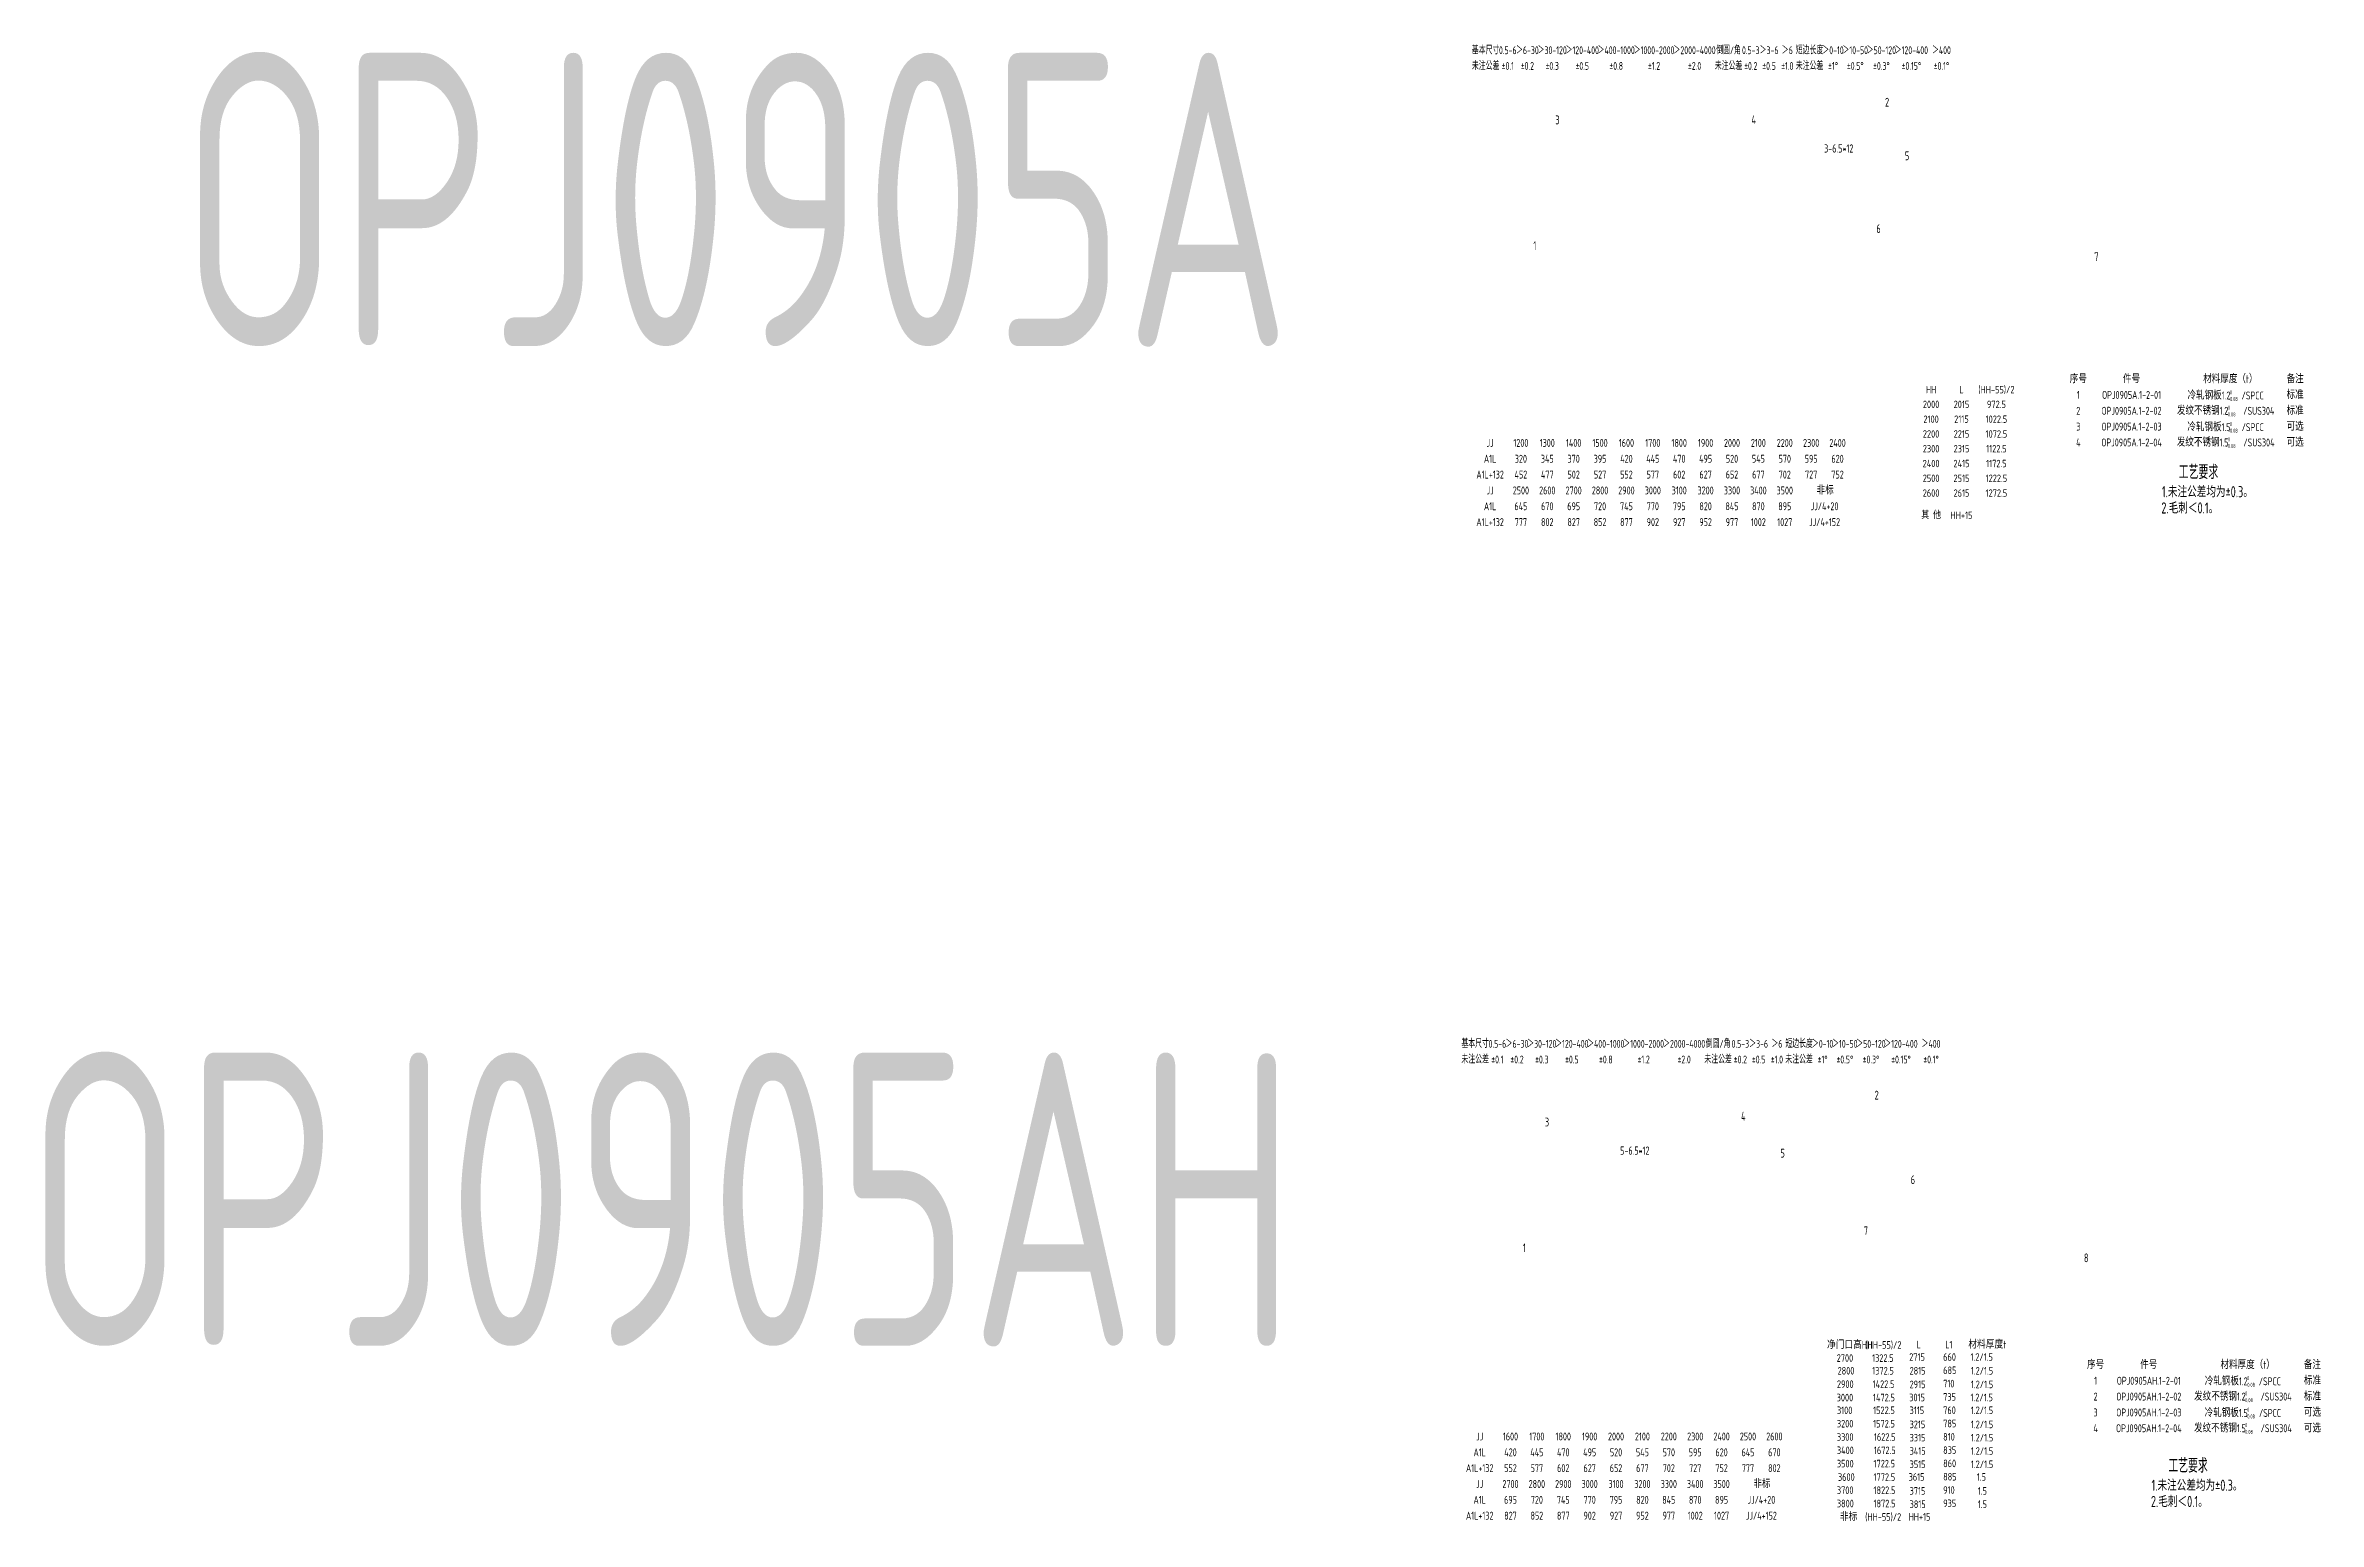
# Model space of a CAD drawing. Header units: inches. Extents: x 14216 to 120088, y -28810 to 23559.
# Drawn here: x 32300 to 40053, y -4756 to 277 of the extents above; entities that cross this region are included whole.
import ezdxf
from ezdxf.enums import TextEntityAlignment as Align

# ---------------------------------------------------------------- set-up
doc = ezdxf.new("R2010")
doc.units = ezdxf.units.IN
doc.header["$LTSCALE"] = 0.3
doc.header["$MEASUREMENT"] = 0
for name, color, linetype in [('2', 2, 'Continuous'), ('2细实线', 2, 'Continuous'), ('7', 4, 'Continuous')]:
    doc.layers.add(name, color=color, linetype=linetype)
doc.layers.add('粗实线', color=7, linetype='Continuous', lineweight=30)
doc.styles.add('HZ', font='isocp2.shx', dxfattribs={"width": 0.7, "bigfont": 'hztxt.shx'})

msp = doc.modelspace()

# ---------------------------------------------------------------- texts
at = {"layer": '2', "color": 4, "style": 'HZ', "width": 0.7}
for s, p in [('2', (38574.7, 68.8)), ('3', (37450.2, 8.4)), ('4', (38119.3, 9.4)), ('5', (38642.6, -113.9)), ('6', (38545.2, -362.3)), ('1', (37375.2, -420.5)), ('7', (39288.6, -457.8)), ('2', (38539.2, -3316.9)), ('3', (37414.7, -3408.7)), ('4', (38083.8, -3388.9)), ('5', (38218.1, -3514.9)), ('6', (38662.4, -3605.3)), ('7', (38502.2, -3779.4)), ('1', (37339.7, -3837.6)), ('8', (39253.1, -3871.8))]:
    msp.add_text(s, height=30, dxfattribs=at).set_placement(p)
at = {"layer": '2', "style": 'HZ', "width": 0.8}
for s, height, p in [('序号', 27, (39234, -860.4)), ('件号', 27, (39415.6, -860.4)), ('材料厚度（t）', 27, (39752.5, -860.4)), ('备注', 27, (39973.6, -860.4)), ('HH', 25.2, (38731.9, -896.2)), ('L', 25.2, (38835.5, -896.2)), ('(HH-55)/2', 25.2, (38954.6, -896.2)), ('1', 27, (39234, -914.4)), ('OPJ0905A.1-2-01', 27, (39415.6, -914.4)), ('冷轧钢板1.2   /SPCC', 27, (39736.3, -916.3)), ('标准', 27, (39973.6, -914.4)), ('2000', 25.2, (38731.9, -946.6)), ('2100', 25.2, (38731.9, -997)), ('2015', 25.2, (38835.5, -946.6)), ('2115', 25.2, (38835.5, -997)), ('1022.5', 25.2, (38954.6, -997)), ('972.5', 25.2, (38954.6, -946.6)), ('2', 27, (39234, -968.4)), ('OPJ0905A.1-2-02', 27, (39415.6, -968.4)), ('发纹不锈钢1.2    /SUS304 ', 27, (39742.9, -968.4)), ('标准', 27, (39973.6, -968.4)), ('可选', 27, (39973.6, -1022.4)), ('2300', 25.2, (38731.9, -1097.8)), ('2200', 25.2, (38731.9, -1047.4)), ('2315', 25.2, (38835.5, -1097.8)), ('2215', 25.2, (38835.5, -1047.4)), ('1072.5', 25.2, (38954.6, -1047.4)), ('1122.5', 25.2, (38954.6, -1097.8)), ('4', 27, (39234, -1076.4)), ('3', 27, (39234, -1022.4)), ('OPJ0905A.1-2-04', 27, (39415.6, -1076.4)), ('OPJ0905A.1-2-03', 27, (39415.6, -1022.4)), ('发纹不锈钢1.5    /SUS304 ', 27, (39742.9, -1076.4)), ('冷轧钢板1.5   /SPCC', 27, (39736.3, -1024.3)), ('可选', 27, (39973.6, -1076.4)), ('2500', 25.2, (38731.9, -1198.6)), ('2600', 25.2, (38731.9, -1249)), ('2515', 25.2, (38835.5, -1198.6)), ('2615', 25.2, (38835.5, -1249)), ('1272.5', 25.2, (38954.6, -1249)), ('1222.5', 25.2, (38954.6, -1198.6)), ('其 他', 25.2, (38731.9, -1324.6)), ('HH+15', 25.2, (38835.5, -1324.6)), ('序号', 27, (39292.9, -4221.9)), ('1', 27, (39292.9, -4275.9)), ('OPJ0905AH.1-2-01', 27, (39474.5, -4275.9)), ('件号', 27, (39474.5, -4221.9)), ('冷轧钢板1.2   /SPCC', 27, (39795.2, -4277.8)), ('材料厚度（t）', 27, (39811.4, -4221.9)), ('标准', 27, (40032.5, -4275.9)), ('备注', 27, (40032.5, -4221.9)), ('2', 27, (39292.9, -4329.9)), ('OPJ0905AH.1-2-02', 27, (39474.5, -4329.9)), ('发纹不锈钢1.2    /SUS304 ', 27, (39801.8, -4329.9)), ('标准', 27, (40032.5, -4329.9)), ('3', 27, (39292.9, -4383.9)), ('OPJ0905AH.1-2-03', 27, (39474.5, -4383.9)), ('冷轧钢板1.5   /SPCC', 27, (39795.2, -4385.8)), ('可选', 27, (40032.5, -4383.9)), ('4', 27, (39292.9, -4437.9)), ('OPJ0905AH.1-2-04', 27, (39474.5, -4437.9)), ('发纹不锈钢1.5    /SUS304 ', 27, (39801.8, -4437.9)), ('可选', 27, (40032.5, -4437.9))]:
    msp.add_text(s, height=height, dxfattribs=at).set_placement(p, align=Align.MIDDLE_CENTER)
at = {"layer": '2', "color": 3, "style": 'HZ', "width": 0.8}
for s, p in [('2400', (38731.9, -1148.2)), ('2415', (38835.5, -1148.2)), ('1172.5', (38954.6, -1148.2))]:
    msp.add_text(s, height=25.2, dxfattribs=at).set_placement(p, align=Align.MIDDLE_CENTER)
at = {"layer": '2', "color": 6, "style": 'HZ', "width": 0.75}
for s, p in [('1.未注公差均为±0.3。', (39519.2, -1263.3)), ('2.毛刺＜0.1。', (39517.1, -1318.7)), ('1.未注公差均为±0.3。', (39483.7, -4651.2)), ('2.毛刺＜0.1。', (39481.6, -4706.6))]:
    msp.add_text(s, height=38, dxfattribs=at).set_placement(p)
at = {"layer": '2', "color": 6, "attachment_point": 5, "style": 'HZ'}
for s, insert, char_height in [('\\A1;OPJ0905A', (34654.4, -248.8), 1000), ('3-6.5*12', (38416.9, -74), 28), ('\\A1;OPJ0905AH', (34399, -3657.8), 1000), ('5-6.5*12', (37721.4, -3491), 28)]:
    msp.add_mtext(s, dxfattribs=dict(at, insert=insert, char_height=char_height))
at = {"layer": '2', "char_height": 13.73, "attachment_point": 1, "style": 'HZ'}
for insert in [(39744.4, -898.5), (39737.2, -950.9), (39744.4, -1006.5), (39737.2, -1058.9), (39803.3, -4259.9), (39796.1, -4312.4), (39803.3, -4367.9), (39796.1, -4420.4)]:
    msp.add_mtext(' 0\\P-0.08', dxfattribs=dict(at, insert=insert))
at = {"layer": '2细实线', "linetype": 'ByBlock', "style": 'HZ', "width": 0.65}
for s, p in [('基本尺寸', (37212.4, 260.9)), ('0.5-6', (37288.1, 260.9)), ('＞6-30', (37355, 260.9)), ('＞30-120', (37439.6, 260.9)), ('＞120-400', (37542.1, 260.9)), ('＞400-1000', (37657.9, 260.9)), ('＞1000-2000', (37787.1, 260.9)), ('＞2000-4000', (37925.2, 260.9)), ('倒圆/角', (38041, 260.9)), ('0.5-3', (38116.8, 260.9)), ('＞3-6', (38179.1, 260.9)), ('＞6', (38241.5, 260.9)), ('短边长度', (38317.2, 260.9)), ('＞0-10', (38397.4, 260.9)), ('＞10-50', (38473.2, 260.9)), ('＞50-120', (38562.3, 260.9)), ('＞120-400', (38664.7, 260.9)), ('＞400', (38767.2, 260.9)), ('未注公差', (37212.4, 207.4)), ('%%p0.1', (37288.1, 207.4)), ('%%p0.2', (37355, 207.4)), ('%%p0.3', (37439.6, 207.4)), ('%%p0.5', (37542.1, 207.4)), ('%%p0.8', (37657.9, 207.4)), ('%%p1.2', (37787.1, 207.4)), ('%%p2.0', (37925.2, 207.4)), ('未注公差', (38041, 207.4)), ('%%p0.2', (38116.8, 207.4)), ('%%p0.5', (38179.1, 207.4)), ('%%p1.0', (38241.5, 207.4)), ('未注公差', (38317.2, 207.4)), ('%%p1%%d', (38397.4, 207.4)), ('%%p0.5%%d', (38473.2, 207.4)), ('%%p0.3%%d', (38562.3, 207.4)), ('%%p0.15%%d', (38664.7, 207.4)), ('%%p0.1%%d', (38767.2, 207.4)), ('未注公差', (37176.9, -3180.5)), ('基本尺寸', (37176.9, -3127)), ('0.5-6', (37252.6, -3127)), ('%%p0.1', (37252.6, -3180.5)), ('＞6-30', (37319.5, -3127)), ('%%p0.2', (37319.5, -3180.5)), ('＞30-120', (37404.1, -3127)), ('%%p0.3', (37404.1, -3180.5)), ('＞120-400', (37506.6, -3127)), ('%%p0.5', (37506.6, -3180.5)), ('＞400-1000', (37622.4, -3127)), ('%%p0.8', (37622.4, -3180.5)), ('＞1000-2000', (37751.6, -3127)), ('%%p1.2', (37751.6, -3180.5)), ('＞2000-4000', (37889.7, -3127)), ('%%p2.0', (37889.7, -3180.5)), ('未注公差', (38005.5, -3180.5)), ('倒圆/角', (38005.5, -3127)), ('0.5-3', (38081.3, -3127)), ('%%p0.2', (38081.3, -3180.5)), ('＞3-6', (38143.6, -3127)), ('%%p0.5', (38143.6, -3180.5)), ('%%p1.0', (38206, -3180.5)), ('＞6', (38206, -3127)), ('短边长度', (38281.7, -3127)), ('未注公差', (38281.7, -3180.5)), ('＞0-10', (38361.9, -3127)), ('%%p1%%d', (38361.9, -3180.5)), ('＞10-50', (38437.7, -3127)), ('%%p0.5%%d', (38437.7, -3180.5)), ('＞50-120', (38526.8, -3127)), ('%%p0.3%%d', (38526.8, -3180.5)), ('＞120-400', (38629.2, -3127)), ('%%p0.15%%d', (38629.2, -3180.5)), ('＞400', (38731.7, -3127)), ('%%p0.1%%d', (38731.7, -3180.5))]:
    msp.add_text(s, height=26.73, dxfattribs=at).set_placement(p, align=Align.MIDDLE_CENTER)
at = {"layer": '2细实线', "style": 'HZ', "width": 0.8}
for s, p in [('JJ', (37227.8, -1078)), ('1200', (37332.8, -1078)), ('1300', (37422.8, -1078)), ('1400', (37512.8, -1078)), ('1500', (37602.8, -1078)), ('1600', (37692.8, -1078)), ('1700', (37782.8, -1078)), ('1800', (37872.8, -1078)), ('1900', (37962.8, -1078)), ('2000', (38052.8, -1078)), ('2100', (38142.8, -1078)), ('2200', (38232.8, -1078)), ('2300', (38322.8, -1078)), ('2400', (38412.8, -1078)), ('A1L', (37227.8, -1132)), ('320', (37332.8, -1132)), ('345', (37422.8, -1132)), ('370', (37512.8, -1132)), ('395', (37602.8, -1132)), ('420', (37692.8, -1132)), ('445', (37782.8, -1132)), ('470', (37872.8, -1132)), ('495', (37962.8, -1132)), ('520', (38052.8, -1132)), ('545', (38142.8, -1132)), ('570', (38232.8, -1132)), ('595', (38322.8, -1132)), ('620', (38412.8, -1132)), ('A1L+132', (37227.8, -1186)), ('JJ', (37227.8, -1240)), ('2500', (37332.8, -1240)), ('452', (37332.8, -1186)), ('2600', (37422.8, -1240)), ('477', (37422.8, -1186)), ('2700', (37512.8, -1240)), ('502', (37512.8, -1186)), ('2800', (37602.8, -1240)), ('527', (37602.8, -1186)), ('2900', (37692.8, -1240)), ('552', (37692.8, -1186)), ('3000', (37782.8, -1240)), ('577', (37782.8, -1186)), ('3100', (37872.8, -1240)), ('602', (37872.8, -1186)), ('3200', (37962.8, -1240)), ('627', (37962.8, -1186)), ('3300', (38052.8, -1240)), ('652', (38052.8, -1186)), ('3400', (38142.8, -1240)), ('677', (38142.8, -1186)), ('3500', (38232.8, -1240)), ('702', (38232.8, -1186)), ('727', (38322.8, -1186)), ('非标', (38370.5, -1240)), ('752', (38412.8, -1186)), ('A1L', (37227.8, -1294)), ('645', (37332.8, -1294)), ('670', (37422.8, -1294)), ('695', (37512.8, -1294)), ('720', (37602.8, -1294)), ('745', (37692.8, -1294)), ('770', (37782.8, -1294)), ('795', (37872.8, -1294)), ('820', (37962.8, -1294)), ('845', (38052.8, -1294)), ('870', (38142.8, -1294)), ('895', (38232.8, -1294)), ('JJ/4+20', (38368.6, -1294)), ('A1L+132', (37227.8, -1348)), ('777', (37332.8, -1348)), ('802', (37422.8, -1348)), ('827', (37512.8, -1348)), ('852', (37602.8, -1348)), ('877', (37692.8, -1348)), ('902', (37782.8, -1348)), ('927', (37872.8, -1348)), ('952', (37962.8, -1348)), ('977', (38052.8, -1348)), ('1002', (38142.8, -1348)), ('1027', (38232.8, -1348)), ('JJ/4+152', (38368.6, -1348)), ('JJ', (37192.3, -4465.9)), ('1600', (37297.3, -4465.9)), ('1700', (37387.3, -4465.9)), ('1800', (37477.3, -4465.9)), ('1900', (37567.3, -4465.9)), ('2000', (37657.3, -4465.9)), ('2100', (37747.3, -4465.9)), ('2200', (37837.3, -4465.9)), ('2300', (37927.3, -4465.9)), ('2400', (38017.3, -4465.9)), ('2500', (38107.3, -4465.9)), ('2600', (38197.3, -4465.9)), ('A1L+132', (37192.3, -4573.9)), ('A1L', (37192.3, -4519.9)), ('420', (37297.3, -4519.9)), ('552', (37297.3, -4573.9)), ('445', (37387.3, -4519.9)), ('577', (37387.3, -4573.9)), ('470', (37477.3, -4519.9)), ('602', (37477.3, -4573.9)), ('495', (37567.3, -4519.9)), ('627', (37567.3, -4573.9)), ('652', (37657.3, -4573.9)), ('520', (37657.3, -4519.9)), ('545', (37747.3, -4519.9)), ('677', (37747.3, -4573.9)), ('570', (37837.3, -4519.9)), ('702', (37837.3, -4573.9)), ('595', (37927.3, -4519.9)), ('727', (37927.3, -4573.9)), ('752', (38017.3, -4573.9)), ('620', (38017.3, -4519.9)), ('645', (38107.3, -4519.9)), ('777', (38107.3, -4573.9)), ('670', (38197.3, -4519.9)), ('802', (38197.3, -4573.9)), ('JJ', (37192.3, -4627.9)), ('2700', (37297.3, -4627.9)), ('2800', (37387.3, -4627.9)), ('2900', (37477.3, -4627.9)), ('3000', (37567.3, -4627.9)), ('3100', (37657.3, -4627.9)), ('3200', (37747.3, -4627.9)), ('3300', (37837.3, -4627.9)), ('3400', (37927.3, -4627.9)), ('3500', (38017.3, -4627.9)), ('非标', (38155, -4627.9)), ('A1L+132', (37192.3, -4735.9)), ('A1L', (37192.3, -4681.9)), ('695', (37297.3, -4681.9)), ('827', (37297.3, -4735.9)), ('852', (37387.3, -4735.9)), ('720', (37387.3, -4681.9)), ('745', (37477.3, -4681.9)), ('877', (37477.3, -4735.9)), ('770', (37567.3, -4681.9)), ('902', (37567.3, -4735.9)), ('795', (37657.3, -4681.9)), ('927', (37657.3, -4735.9)), ('952', (37747.3, -4735.9)), ('820', (37747.3, -4681.9)), ('845', (37837.3, -4681.9)), ('977', (37837.3, -4735.9)), ('1002', (37927.3, -4735.9)), ('870', (37927.3, -4681.9)), ('1027', (38017.3, -4735.9)), ('895', (38017.3, -4681.9)), ('JJ/4+152', (38153.1, -4735.9)), ('JJ/4+20', (38153.1, -4681.9))]:
    msp.add_text(s, height=27, dxfattribs=at).set_placement(p, align=Align.MIDDLE_CENTER)
at = {"layer": '7', "color": 2, "style": 'HZ', "width": 0.85}
for s, height, p in [('净门口高HH', 25.92, (38376.8, -4166.8)), ('2700', 25.92, (38409.9, -4211.4)), ('(HH-55)/2', 25.9, (38508.1, -4166.8)), ('1322.5', 25.92, (38530.7, -4211.4)), ('2715', 25.92, (38657.4, -4207.9)), ('L', 25.9, (38682.4, -4165.6)), ('660', 25.92, (38773.1, -4207.9)), ('L1', 25.92, (38780.2, -4165.6)), ('材料厚度t', 25.92, (38858.9, -4165.6)), ('1.2/1.5', 25.92, (38866.5, -4207.9)), ('2800', 25.92, (38413, -4254.8)), ('1372.5', 25.92, (38531, -4254.8)), ('2815', 25.92, (38658.5, -4254.8)), ('685', 25.92, (38773.1, -4253.2)), ('1.2/1.5', 25.92, (38867.5, -4254.8)), ('3000', 25.92, (38409.9, -4346.2)), ('2900', 25.92, (38410.7, -4300.5)), ('1422.5', 25.92, (38532.4, -4300.5)), ('1472.5', 25.92, (38533.6, -4346.2)), ('3015', 25.92, (38657.4, -4345.8)), ('2915', 25.92, (38658.6, -4301.3)), ('710', 25.92, (38773.1, -4298.6)), ('735', 25.92, (38773.1, -4343.9)), ('1.2/1.5', 25.92, (38866.5, -4345.8)), ('1.2/1.5', 25.92, (38867.7, -4301.3)), ('3200', 25.92, (38410.6, -4435.3)), ('3100', 25.92, (38410.8, -4389.6)), ('1572.5', 25.92, (38534.1, -4435.3)), ('1522.5', 25.92, (38534.3, -4389.6)), ('3115', 25.92, (38658.5, -4389.6)), ('3215', 25.92, (38658.6, -4437.7)), ('760', 25.92, (38773.1, -4389.3)), ('785', 25.92, (38773.1, -4434.7)), ('1.2/1.5', 25.92, (38867.5, -4389.6)), ('1.2/1.5', 25.92, (38867.7, -4437.7)), ('3300', 25.92, (38410.6, -4480.7)), ('1622.5', 25.92, (38536.9, -4480.7)), ('3315', 25.92, (38658.6, -4483)), ('810', 25.92, (38773.1, -4480)), ('1.2/1.5', 25.92, (38867.7, -4483)), ('3400', 25.92, (38410.6, -4526)), ('3500', 25.92, (38410.6, -4571.4)), ('1722.5', 25.92, (38535.6, -4571.4)), ('1672.5', 25.92, (38536.9, -4526)), ('3415', 25.92, (38658.6, -4528.4)), ('3515', 25.92, (38658.6, -4573.7)), ('835', 25.92, (38773.1, -4525.4)), ('860', 25.92, (38773.1, -4570.7)), ('1.2/1.5', 25.92, (38867.7, -4528.4)), ('1.2/1.5', 25.92, (38867.7, -4573.7)), ('3700', 25.92, (38410.6, -4662.1)), ('3600', 25.92, (38414.2, -4617.3)), ('1822.5', 25.92, (38535.6, -4662.1)), ('1772.5', 25.92, (38535.7, -4617.3)), ('3615', 25.92, (38655.3, -4616.8)), ('3715', 25.92, (38658.6, -4664.5)), ('910', 25.92, (38773.1, -4661.5)), ('885', 25.92, (38773.1, -4616.1)), ('1.5', 25.92, (38888, -4616.8)), ('1.5', 25.92, (38891.3, -4664.5)), ('3800', 25.92, (38410.6, -4707.5)), ('非标', 25.92, (38421, -4753.3)), ('(HH-55)/2', 25.92, (38507.1, -4753.3)), ('1872.5', 25.92, (38535.6, -4707.5)), ('HH+15', 25.92, (38655.3, -4752.9)), ('3815', 25.92, (38658.6, -4709.8)), ('935', 25.92, (38773.1, -4706.8)), ('1.5', 25.92, (38891.3, -4709.8))]:
    msp.add_text(s, height=height, dxfattribs=at).set_placement(p)
at = {"layer": '粗实线', "color": 3, "linetype": 'Continuous', "lineweight": -3, "style": 'HZ', "width": 0.7}
for p in [(39576.6, -1201.4), (39541.1, -4589.3)]:
    msp.add_text('工艺要求', height=48, dxfattribs=at).set_placement(p)

doc.saveas('drawing.dxf')
